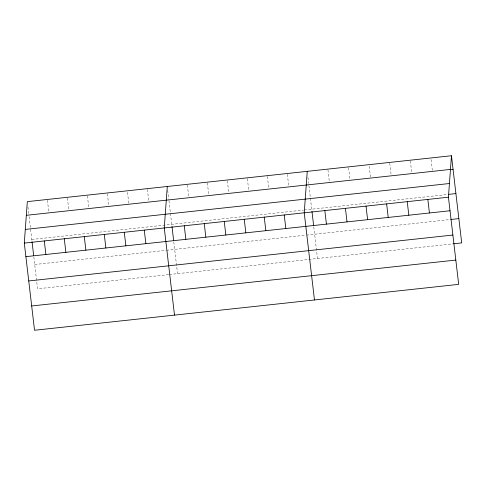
<?xml version="1.0" encoding="UTF-8"?>
<svg xmlns="http://www.w3.org/2000/svg" width="486" height="486" viewBox="0 0 486 486"><rect width="100%" height="100%" fill="white"/><g stroke="black" fill="none" stroke-linecap="round" stroke-linejoin="round"><path stroke-width="0.36" stroke-dasharray="2.43 1.82" d="M31.772 239.483L303.556 210.074M304.297 209.995L447.813 194.461M34.713 264.512L165.793 250.326M166.528 250.247L305.755 235.181M306.496 235.103L450.018 219.569M168.642 274.614L37.568 288.799L33.85 257.149M169.383 274.535L452.873 243.857M431.039 159.475L432.364 170.768M410.348 160.951L411.672 172.244M389.748 163.181L391.163 175.227M369.232 166.163L370.563 177.457M348.547 167.64L349.871 178.933M327.947 169.869L329.362 181.916M307.96 177.372L308.671 183.392M308.932 185.616L311.872 210.663M313.774 226.859L317.492 258.509M287.348 174.261L288.678 185.555M267.355 176.424L268.77 188.477M247.362 178.587L248.686 189.886M227.363 180.756L228.778 192.802M207.37 182.918L208.694 194.212M187.377 185.081L188.793 197.128M167.731 190.257L168.794 199.29M168.97 200.761L171.91 225.808M173.812 242.004L177.53 273.654M147.386 189.406L148.801 201.459M127.478 192.322L128.802 203.622M107.394 193.738L108.724 205.031M87.401 195.901L88.817 207.947M67.402 198.063L68.733 209.357M47.409 200.226L48.825 212.273M27.945 206.908L28.741 213.688M29.087 216.622L31.948 240.953"/><path stroke-width="0.73" d="M451.464 155.739L448.432 197.201L458.675 284.365L34.536 330.261L24.3 243.097L27.325 201.635L451.464 155.739L461.7 242.903L453.608 243.778M167.293 186.49L164.262 227.952L174.504 315.116M307.255 171.345L304.23 212.801L314.466 299.965M26.329 215.316L450.461 169.42M450.109 169.614L453.055 169.292M25.296 229.416L449.435 183.52M448.548 194.382L455.904 193.586M24.3 243.097L448.432 197.201M25.892 256.651L450.024 210.754M450.753 219.49L458.845 218.615M28.747 280.944L452.879 235.042M31.687 305.967L455.819 260.071M427.832 199.43L429.424 212.983M407.232 201.66L408.823 215.213M386.631 203.889L388.223 217.442M366.031 206.119L367.623 219.672M345.431 208.348L347.022 221.902M324.83 210.572L326.422 224.131M311.963 211.398L313.604 225.383M284.231 214.97L285.823 228.523M264.238 217.133L265.83 230.686M244.245 219.295L245.837 232.849M224.246 221.458L225.838 235.011M204.254 223.621L205.845 237.174M184.261 225.783L185.852 239.343M171.995 226.543L173.642 240.534M144.269 230.115L145.861 243.668M124.276 232.278L125.868 245.831M104.277 234.44L105.869 247.994M84.285 236.603L85.876 250.156M64.292 238.766L65.883 252.325M44.293 240.935L45.884 254.488M32.033 241.694L33.674 255.679"/></g></svg>
